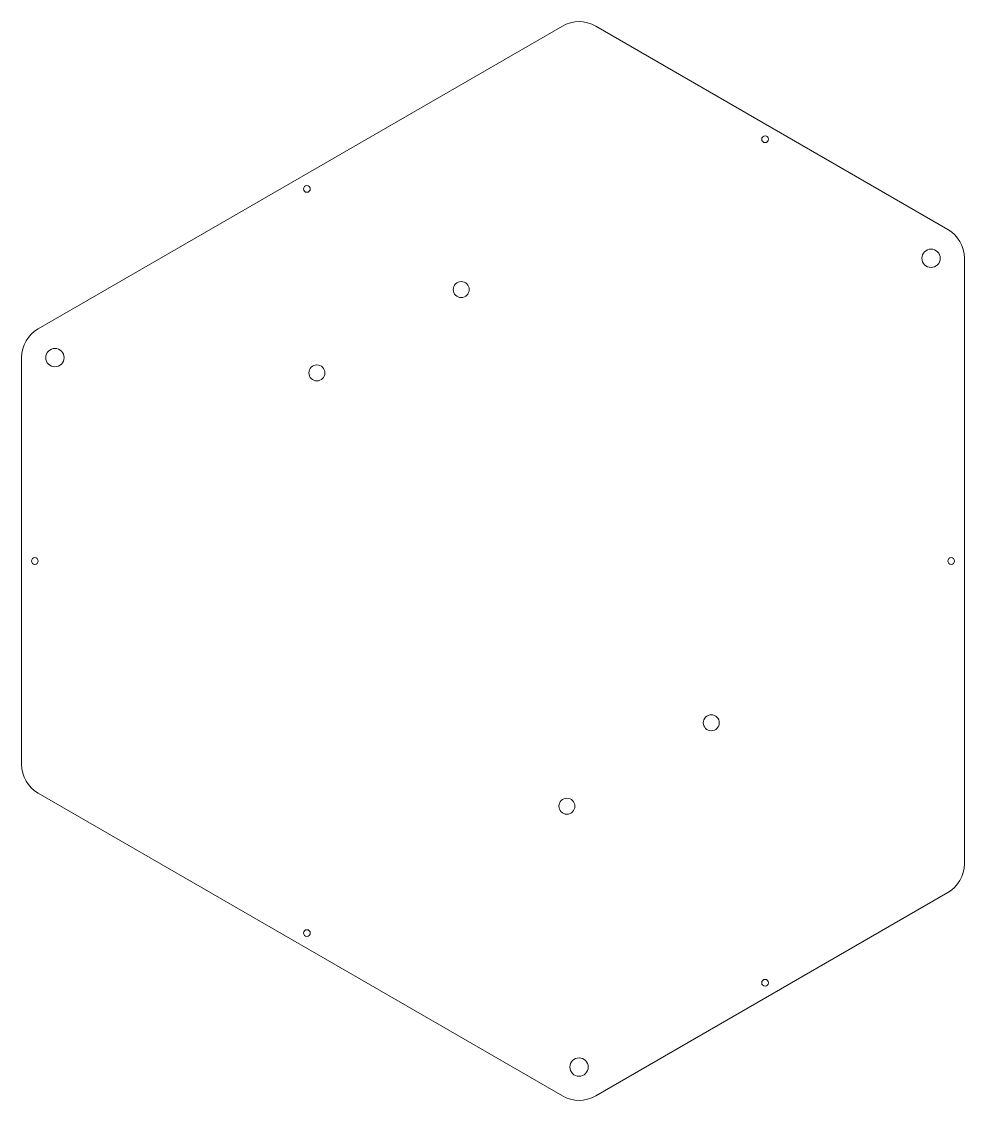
# Model space of a CAD drawing. Header units: millimetres. Extents: x -150 to 133, y -162 to 162.
import ezdxf

# ---------------------------------------------------------------- set-up
doc = ezdxf.new("R2010")
doc.units = ezdxf.units.MM

msp = doc.modelspace()

# ---------------------------------------------------------------- linework, layer by layer
at = {"color": 7, "linetype": 'Continuous', "lineweight": 15}
for p, q in [((12.2, 160.39), (-145, 69.63)), ((127.8, 99.42), (22.2, 160.39)), ((132.8, -90.76), (132.8, 90.76)), ((-150, 60.97), (-150, -60.97)), ((-145, -69.63), (12.2, -160.39)), ((22.2, -160.39), (127.8, -99.42))]:
    msp.add_line(p, q, dxfattribs=at)
for centre, radius in [((73, 126.44), 1), ((-64.4, 111.54), 1), ((122.8, 90.76), 2.75), ((-18.12, 81.39), 2.4), ((-140, 60.97), 2.75), ((-61.43, 56.39), 2.4), ((-146, 0), 1), ((128.8, 0), 1), ((56.88, -48.51), 2.4), ((13.57, -73.51), 2.4), ((-64.4, -111.54), 1), ((73, -126.44), 1), ((17.2, -151.73), 2.75)]:
    msp.add_circle(centre, radius, dxfattribs=at)
for centre, start, end in [((17.2, 151.73), 60, 120), ((122.8, 90.76), 0, 60), ((-140, 60.97), 120, 180), ((-140, -60.97), 180, 240), ((122.8, -90.76), 300, 0), ((17.2, -151.73), 240, 300)]:
    msp.add_arc(centre, 10, start, end, dxfattribs=at)

doc.saveas('drawing.dxf')
